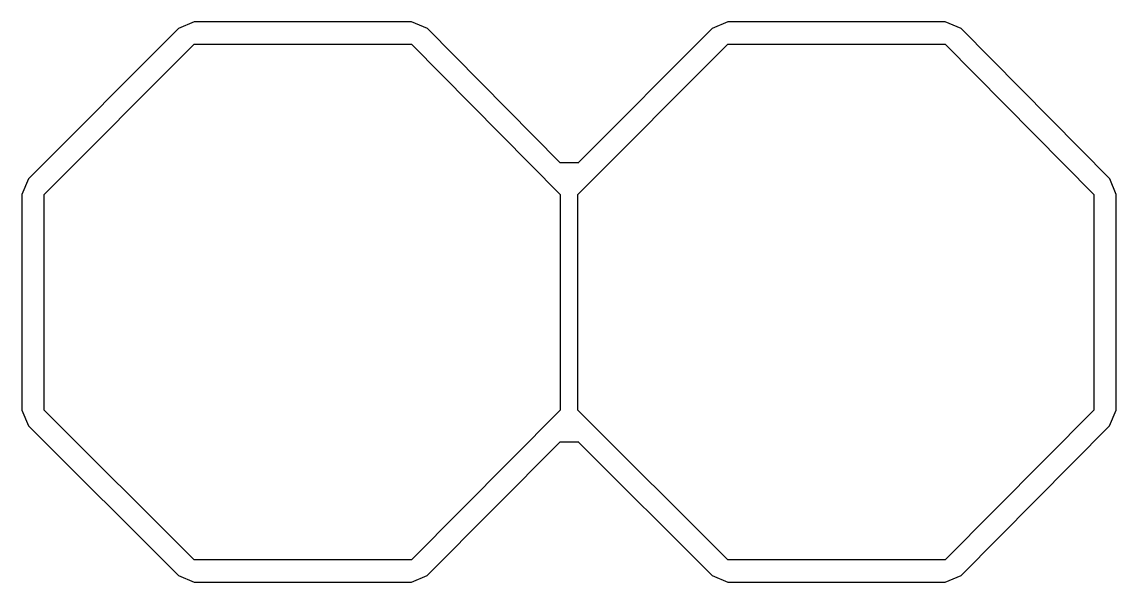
# Model space of a CAD drawing. Header units: millimetres. Extents: x -46 to 200, y 3 to 129.
import ezdxf

# ---------------------------------------------------------------- set-up
doc = ezdxf.new("R2010")
doc.units = ezdxf.units.MM
doc.layers.get('0').update_dxf_attribs({"linetype": 'CONTINUOUS'})

msp = doc.modelspace()

# ---------------------------------------------------------------- linework, layer by layer
for points in [[(161.6, 2.8), (165.15, 4.28), (198.55, 37.98), (200, 41.5), (200, 90), (198.56, 93.51), (165.16, 127.36), (161.6, 128.85), (112.74, 128.85), (109.2, 127.38), (79, 97.08), (79, 97.12), (75, 97.12), (45.16, 127.36), (41.6, 128.85), (-7.26, 128.85), (-10.8, 127.38), (-44.54, 93.53), (-46, 90), (-46, 41.5), (-44.5, 37.93), (-10.79, 4.26), (-7.26, 2.8), (41.6, 2.8), (45.15, 4.28), (75, 34.4), (79, 34.4), (79, 34.43), (109.21, 4.26), (112.74, 2.8)], [(41.6, 123.85), (75, 90), (75, 41.5), (41.6, 7.8), (-7.26, 7.8), (-41, 41.5), (-41, 90), (-7.26, 123.85)], [(112.74, 123.85), (161.6, 123.85), (195, 90), (195, 41.5), (161.6, 7.8), (112.74, 7.8), (79, 41.5), (79, 90)]]:
    msp.add_lwpolyline(points, close=True)

doc.saveas('drawing.dxf')
